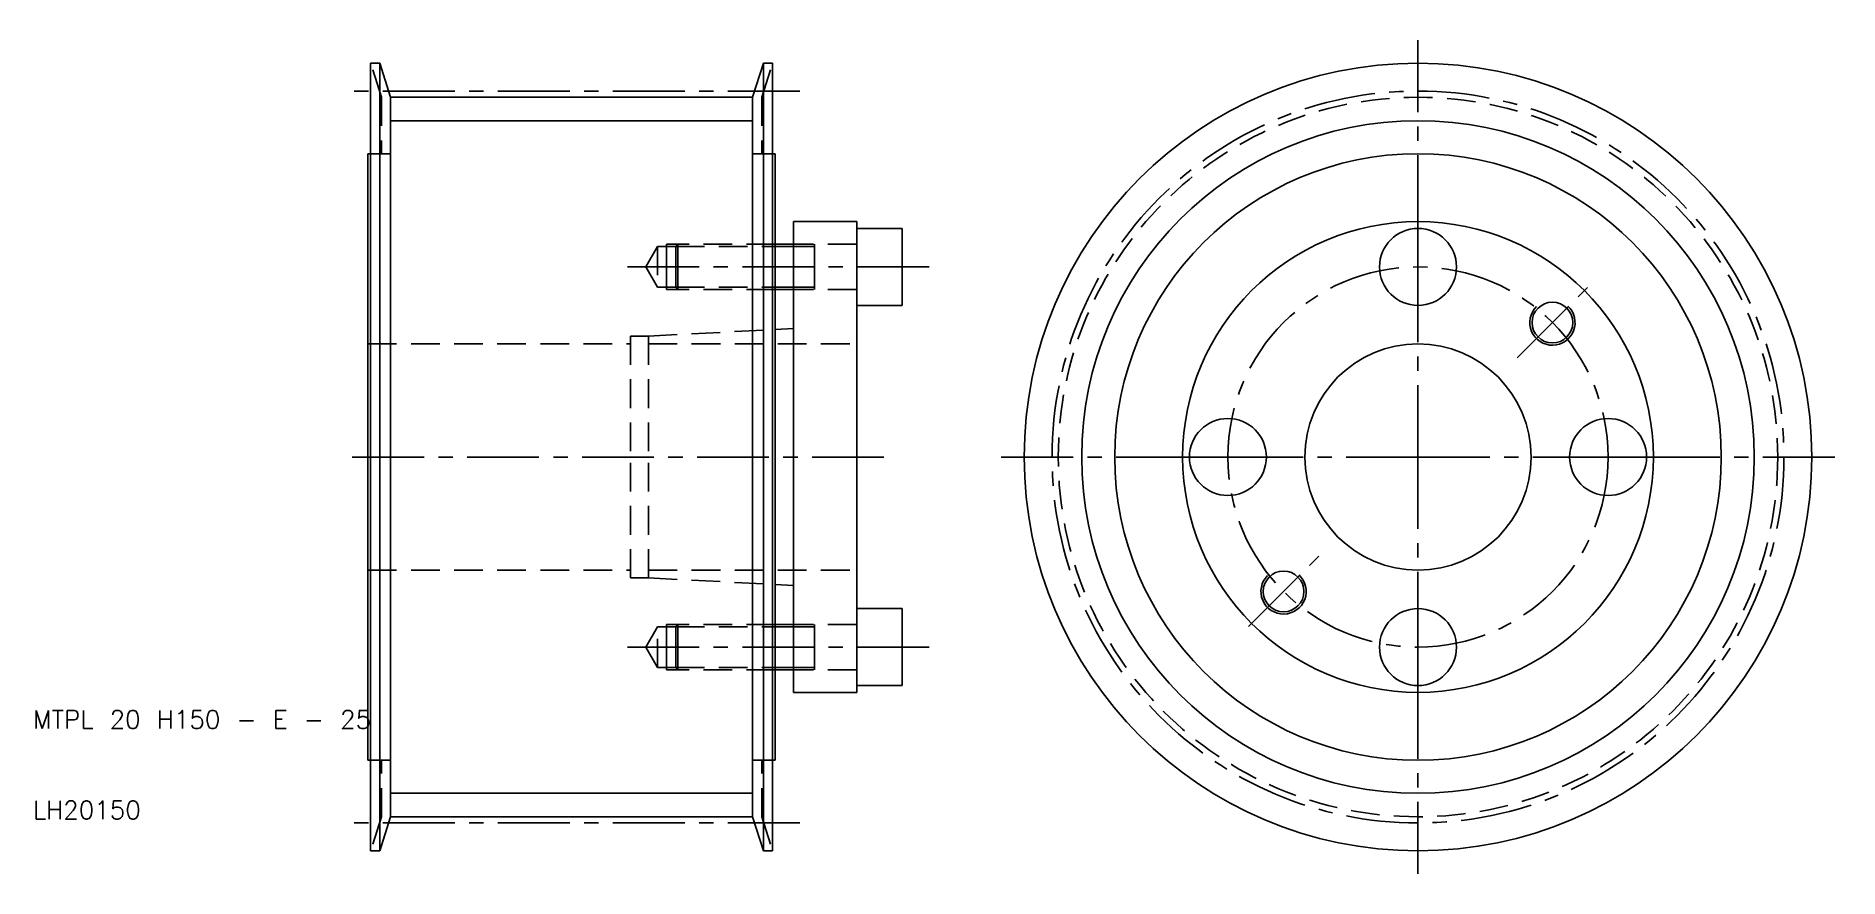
# Model space of a CAD drawing. Extents: x 10 to 210, y 4 to 96.
import ezdxf

# ---------------------------------------------------------------- set-up
doc = ezdxf.new("R2010")
doc.units = 0
doc.header["$LTSCALE"] = 0.25
doc.linetypes.add('CENTER', pattern=[50.8, 31.75, -6.35, 6.35, -6.35])
doc.linetypes.add('DASHED', pattern=[19.05, 12.7, -6.35])
doc.layers.get('0').update_dxf_attribs({"linetype": 'CONTINUOUS'})
doc.layers.add('CENTER', color=1, linetype='CENTER')
doc.styles.get("Standard").update_dxf_attribs({"font": 'txt.shx'})

msp = doc.modelspace()

# ---------------------------------------------------------------- linework, layer by layer
at = {"color": 3, "linetype": 'DASHED'}
for p, q in [((48.5, 89.74), (47.3, 93.5)), ((90.5, 89.74), (91.7, 93.5)), ((48.5, 89.74), (48.5, 83.5)), ((90.5, 89.74), (90.5, 83.5)), ((49.5, 83.5), (47.3, 83.5)), ((89.5, 83.5), (91.7, 83.5)), ((79, 73.25), (77.700962, 71)), ((79, 73.25), (79, 68.75)), ((81, 73.25), (79, 73.25)), ((80, 73.5), (80, 71)), ((81.25, 73.5), (80, 73.5)), ((81.25, 73.5), (81, 73.25)), ((81, 73.25), (92, 73.25)), ((81, 73.25), (81, 71)), ((92, 73.5), (81.25, 73.5)), ((81.25, 73.5), (81.25, 71)), ((101, 73.5), (94, 73.5)), ((94, 73.25), (96.333333, 73.25)), ((96.333333, 73.5), (96.333333, 71)), ((79, 68.75), (77.700962, 71)), ((80, 68.5), (80, 71)), ((81, 68.75), (81, 71)), ((81.25, 68.5), (81.25, 71)), ((96.333333, 68.5), (96.333333, 71)), ((81, 68.75), (79, 68.75)), ((81.25, 68.5), (80, 68.5)), ((81, 68.75), (92, 68.75)), ((81.25, 68.5), (81, 68.75)), ((92, 68.5), (81.25, 68.5)), ((94, 68.75), (96.333333, 68.75)), ((101, 68.5), (94, 68.5)), ((78, 63.35), (92, 64.09375)), ((47, 62.5), (76, 62.5)), ((76, 63.35), (76, 50)), ((76, 63.35), (78, 63.35)), ((78, 63.35), (78, 50)), ((78, 62.5), (101, 62.5)), ((76, 36.65), (76, 50)), ((78, 36.65), (78, 50)), ((47, 37.5), (76, 37.5)), ((76, 36.65), (78, 36.65)), ((78, 37.5), (101, 37.5)), ((78, 36.65), (92, 35.90625)), ((79, 31.25), (77.700962, 29)), ((79, 26.75), (79, 31.25)), ((81, 31.25), (79, 31.25)), ((81.25, 31.5), (80, 31.5)), ((80, 31.5), (80, 29)), ((81.25, 31.5), (81, 31.25)), ((81, 31.25), (92, 31.25)), ((81, 31.25), (81, 29)), ((92, 31.5), (81.25, 31.5)), ((81.25, 31.5), (81.25, 29)), ((101, 31.5), (94, 31.5)), ((94, 31.25), (96.333333, 31.25)), ((96.333333, 31.5), (96.333333, 29)), ((79, 26.75), (77.700962, 29)), ((80, 26.5), (80, 29)), ((81, 26.75), (81, 29)), ((81.25, 26.5), (81.25, 29)), ((96.333333, 26.5), (96.333333, 29)), ((81, 26.75), (79, 26.75)), ((81.25, 26.5), (80, 26.5)), ((81, 26.75), (92, 26.75)), ((81.25, 26.5), (81, 26.75)), ((92, 26.5), (81.25, 26.5)), ((94, 26.75), (96.333333, 26.75)), ((101, 26.5), (94, 26.5)), ((49.5, 16.5), (47.3, 16.5)), ((48.5, 10.26), (48.5, 16.5)), ((89.5, 16.5), (91.7, 16.5)), ((90.5, 10.26), (90.5, 16.5)), ((48.5, 10.26), (47.3, 6.5)), ((90.5, 10.26), (91.7, 6.5))]:
    msp.add_line(p, q, dxfattribs=at)
for p, q in [((47.3, 93.5), (47.3, 83.5)), ((48.3, 93.5), (47.3, 93.5)), ((48.3, 93.5), (48.3, 6.5)), ((49.5, 89.74), (48.3, 93.5)), ((89.5, 89.74), (90.7, 93.5)), ((90.7, 93.5), (90.7, 6.5)), ((90.7, 93.5), (91.7, 93.5)), ((91.7, 93.5), (91.7, 83.5)), ((89.5, 89.74), (49.5, 89.74)), ((49.5, 89.74), (49.5, 83.5)), ((89.5, 89.74), (89.5, 83.5)), ((47, 83.5), (47, 50)), ((47.3, 83.5), (47, 83.5)), ((47.3, 83.5), (47.3, 50)), ((49.5, 83.5), (49.5, 16.5)), ((89.5, 83.5), (89.5, 16.5)), ((91.7, 83.5), (91.7, 50)), ((91.7, 83.5), (92, 83.5)), ((92, 83.5), (92, 73.5)), ((94, 76), (101, 76)), ((94, 76), (94, 73.5)), ((101, 76), (101, 75.25)), ((101, 75.25), (101, 66.75)), ((101, 75.25), (106, 75.25)), ((106, 75.25), (106, 71)), ((92, 73.5), (92, 68.5)), ((94, 73.5), (92, 73.5)), ((94, 73.5), (94, 68.5)), ((106, 66.75), (106, 71)), ((92, 68.5), (92, 64.09375)), ((94, 68.5), (92, 68.5)), ((94, 68.5), (94, 64.2)), ((101, 66.75), (101, 50)), ((101, 66.75), (106, 66.75)), ((94, 64.2), (92, 64.09375)), ((92, 64.09375), (92, 50)), ((94, 64.2), (94, 50)), ((47, 16.5), (47, 50)), ((47.3, 16.5), (47.3, 50)), ((91.7, 16.5), (91.7, 50)), ((92, 35.90625), (92, 50)), ((94, 35.8), (94, 50)), ((101, 33.25), (101, 50)), ((92, 31.5), (92, 35.90625)), ((94, 35.8), (92, 35.90625)), ((94, 31.5), (94, 35.8)), ((101, 24.75), (101, 33.25)), ((101, 33.25), (106, 33.25)), ((106, 33.25), (106, 29)), ((92, 26.5), (92, 31.5)), ((94, 31.5), (92, 31.5)), ((94, 26.5), (94, 31.5)), ((106, 24.75), (106, 29)), ((92, 16.5), (92, 26.5)), ((94, 26.5), (92, 26.5)), ((94, 24), (94, 26.5)), ((94, 24), (101, 24)), ((101, 24.75), (106, 24.75)), ((101, 24), (101, 24.75)), ((47.3, 16.5), (47, 16.5)), ((47.3, 6.5), (47.3, 16.5)), ((49.5, 10.26), (49.5, 16.5)), ((89.5, 10.26), (89.5, 16.5)), ((91.7, 6.5), (91.7, 16.5)), ((91.7, 16.5), (92, 16.5)), ((49.5, 10.26), (48.3, 6.5)), ((89.5, 10.26), (49.5, 10.26)), ((89.5, 10.26), (90.7, 6.5)), ((48.3, 6.5), (47.3, 6.5)), ((90.7, 6.5), (91.7, 6.5))]:
    msp.add_line(p, q)
at = {"color": 3}
for p, q in [((89.5, 87.15), (49.5, 87.15)), ((94, 73.25), (92, 73.25)), ((94, 68.75), (92, 68.75)), ((94, 31.25), (92, 31.25)), ((94, 26.75), (92, 26.75)), ((89.5, 12.85), (49.5, 12.85))]:
    msp.add_line(p, q, dxfattribs=at)
for centre, radius in [((163, 50), 43.5), ((163, 50), 33.5), ((163, 50), 26), ((163, 50), 26), ((163, 71), 4.25), ((177.849242, 64.849242), 2.25), ((163, 50), 12.5), ((142, 50), 4.25), ((184, 50), 4.25), ((148.150758, 35.150758), 2.25), ((163, 29), 4.25)]:
    msp.add_circle(centre, radius)
at = {"color": 3, "linetype": 'DASHED'}
msp.add_circle((163, 50), 39.74, dxfattribs=at)
at = {"color": 3}
msp.add_circle((163, 50), 37.15, dxfattribs=at)
for centre in [(177.849242, 64.849242), (148.150758, 35.150758)]:
    msp.add_arc(centre, 2.5, 135, 47, dxfattribs=at)
at = {"layer": 'CENTER', "color": 1, "linetype": 'CENTER'}
for p, q in [((163, 50), (163, 96.5)), ((94.7, 90.425), (44.3, 90.425)), ((163, 78.25), (163, 63.75)), ((109, 71), (74.700962, 71)), ((173.960155, 60.960155), (181.73833, 68.73833)), ((104, 50), (44, 50)), ((163, 50), (116.5, 50)), ((134.75, 50), (149.25, 50)), ((163, 50), (163, 3.5)), ((163, 50), (209.5, 50)), ((191.25, 50), (176.75, 50)), ((144.26167, 31.26167), (152.039845, 39.039845)), ((163, 21.75), (163, 36.25)), ((109, 29), (74.700962, 29)), ((94.7, 9.575), (44.3, 9.575))]:
    msp.add_line(p, q, dxfattribs=at)
for radius in [40.425, 21]:
    msp.add_circle((163, 50), radius, dxfattribs=at)

# ---------------------------------------------------------------- texts
for s, p in [('MTPL 20 H150 - E - 25', (10, 20)), ('LH20150', (10, 10))]:
    msp.add_text(s, height=2).set_placement(p)

doc.saveas('drawing.dxf')
